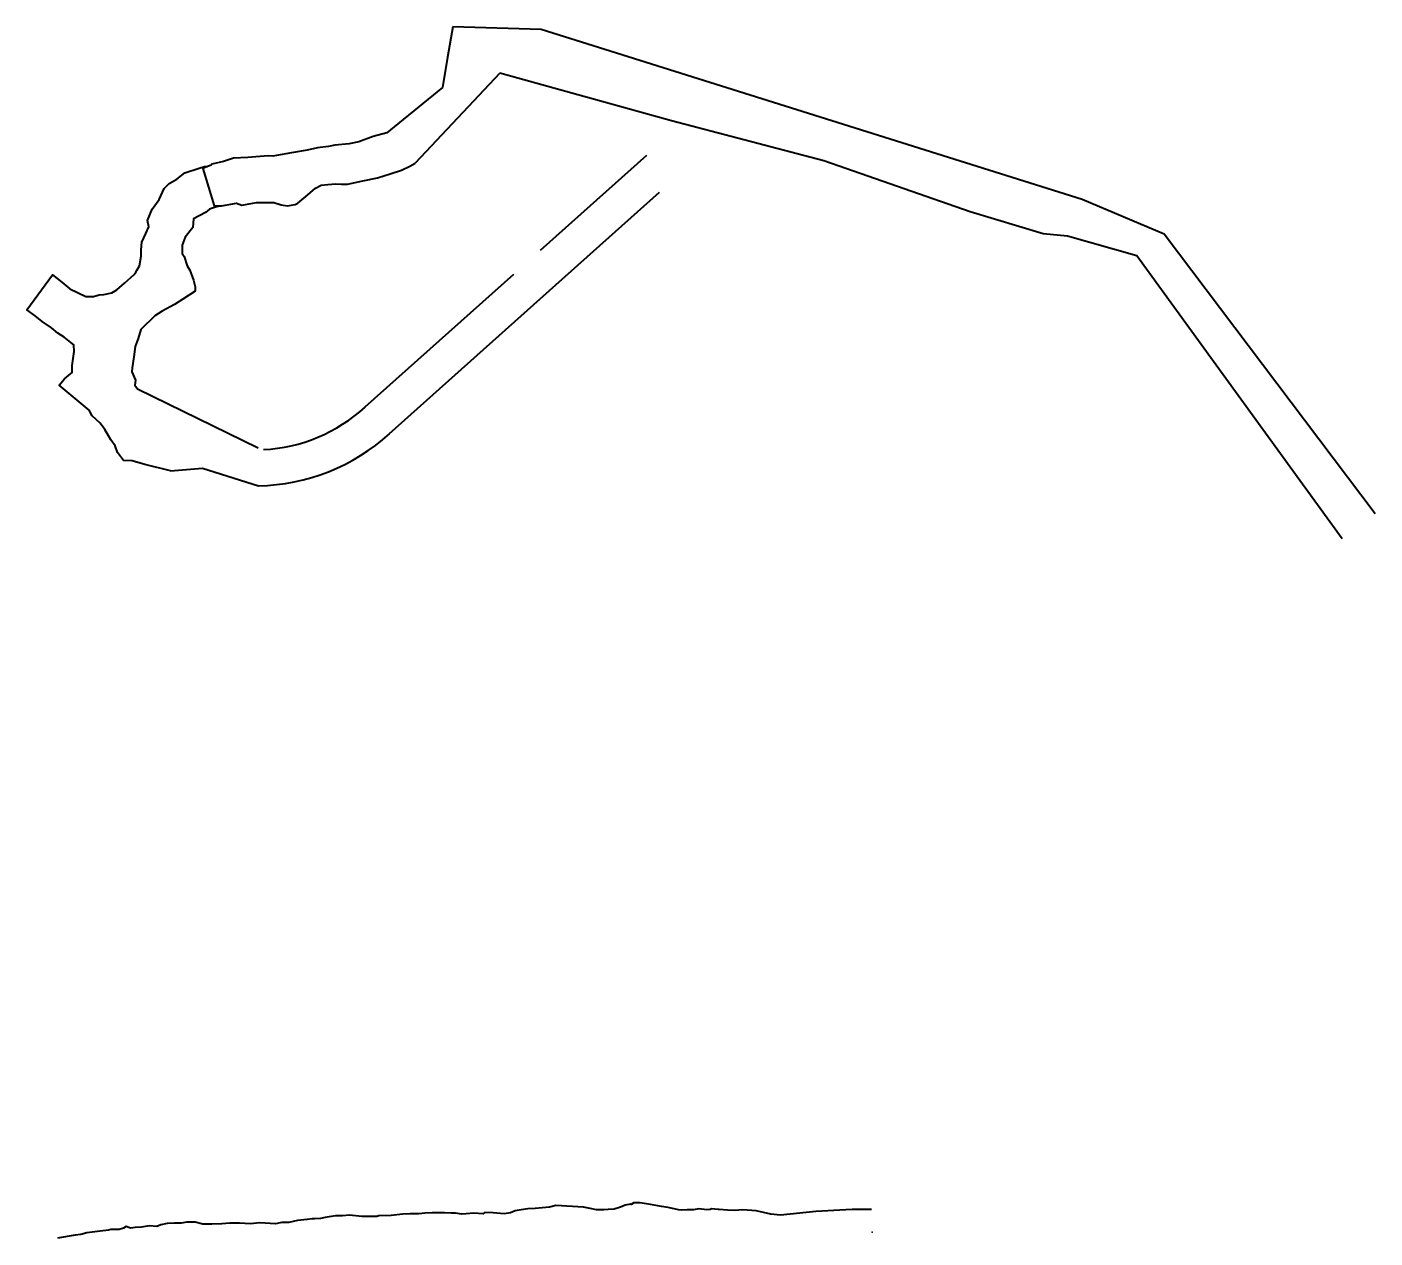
# Model space of a CAD drawing. Extents: x 473608 to 473924, y 4521026 to 4521381.
# Drawn here: x 473774.6 to 473924.2, y 4521246.5 to 4521380.9 of the extents above; entities that cross this region are included whole.
import ezdxf

# ---------------------------------------------------------------- set-up
doc = ezdxf.new("R2010")
doc.units = 0
doc.layers.add('GBR OFF SİDEWALLS', color=1, linetype='Continuous', lineweight=40)
doc.layers.add('INIT_COORD', color=3, linetype='Continuous')

msp = doc.modelspace()

# ---------------------------------------------------------------- linework, layer by layer
at = {"layer": 'GBR OFF SİDEWALLS', "lineweight": 40}
for p, q in [((473821.85, 4521380.88), (473821.28, 4521377.53)), ((473821.28, 4521377.53), (473820.7, 4521374.17)), ((473827.08, 4521375.74), (473817.66, 4521365.75)), ((473820.7, 4521374.17), (473815.35, 4521369.8)), ((473831.6, 4521356.13), (473843.36, 4521366.64)), ((473814.8, 4521335.74), (473844.78, 4521362.55)), ((473812.13, 4521338.72), (473828.61, 4521353.45)), ((473790.55, 4521331.64), (473794.08, 4521331.92)), ((473794.08, 4521331.92), (473800.29, 4521329.98))]:
    msp.add_line(p, q, dxfattribs=at)
for points in [[(473924.16, 4521326.86), (473900.78, 4521357.89), (473891.67, 4521361.75), (473838.72, 4521378.37), (473831.66, 4521380.59), (473821.85, 4521380.88)], [(473920.53, 4521324.08), (473897.73, 4521355.5), (473890.03, 4521357.66), (473887.33, 4521357.93), (473879.23, 4521360.36), (473863.02, 4521366.02), (473846.13, 4521370.48), (473827.08, 4521375.74)], [(473815.35, 4521369.8), (473814.53, 4521369.13), (473813.01, 4521368.71), (473811.43, 4521368.12), (473810.35, 4521367.93), (473808.75, 4521367.75), (473808.05, 4521367.63)], [(473801.88, 4521366.54), (473801.38, 4521366.59), (473799.1, 4521366.38), (473797.51, 4521366.31), (473796.42, 4521365.97), (473795.13, 4521365.64), (473795.05, 4521365.55), (473794.28, 4521365.25), (473794.12, 4521365.19), (473795.39, 4521361.05), (473795.89, 4521361.05), (473796.2, 4521361.05), (473797.84, 4521361.32), (473798.44, 4521361.12), (473800.06, 4521361.42), (473801.99, 4521361.42), (473802.8, 4521361.15), (473803.53, 4521361.04), (473804.38, 4521361.18), (473804.65, 4521361.33), (473805.76, 4521362.26), (473806.62, 4521362.99), (473807.26, 4521363.33)], [(473808.05, 4521367.63), (473806.83, 4521367.48), (473805.71, 4521367.21), (473803.96, 4521366.91), (473802.3, 4521366.62), (473801.88, 4521366.54)], [(473790.55, 4521331.64), (473787.67, 4521332.33), (473786.29, 4521332.74), (473785.31, 4521332.8), (473784.65, 4521333.68), (473784.38, 4521334.4), (473783.93, 4521335.08), (473783.25, 4521336.24), (473782.74, 4521336.93), (473781.86, 4521337.75), (473781.52, 4521338.38), (473778.2, 4521341.15), (473778.79, 4521341.83), (473779.46, 4521342.41), (473779.61, 4521342.55), (473779.63, 4521343.31), (473779.84, 4521344.88), (473779.83, 4521345.6), (473779.48, 4521345.88), (473778.74, 4521346.46), (473778.02, 4521346.91), (473777.33, 4521347.51), (473776.31, 4521348.2), (473775.52, 4521348.82), (473774.61, 4521349.48), (473777.44, 4521353.38), (473778.48, 4521352.55), (473779.37, 4521351.83), (473781.14, 4521350.98), (473781.98, 4521350.98), (473782.64, 4521351.16), (473783.15, 4521351.21), (473784.02, 4521351.39), (473784.57, 4521351.73), (473785.43, 4521352.45), (473786.49, 4521353.43), (473786.69, 4521353.66), (473786.85, 4521353.92), (473787.08, 4521354.36), (473787.28, 4521355.45), (473787.28, 4521356.17), (473787.34, 4521356.99), (473787.81, 4521357.98), (473788.12, 4521358.72), (473787.99, 4521359.42), (473788.52, 4521360.67), (473789.28, 4521361.74), (473789.83, 4521362.95), (473790.37, 4521363.5), (473791.22, 4521364.01), (473792.14, 4521364.71), (473793.73, 4521365.23), (473794.29, 4521365.4), (473794.64, 4521365.39), (473794.28, 4521365.25), (473794.12, 4521365.19), (473795.39, 4521361.05), (473795.89, 4521361.05), (473796.15, 4521361.05)], [(473809.47, 4521363.43), (473810.16, 4521363.43), (473811.87, 4521363.8), (473813.49, 4521364.13), (473814.9, 4521364.59), (473816.15, 4521365), (473817.1, 4521365.45), (473817.66, 4521365.75)], [(473807.26, 4521363.33), (473808, 4521363.41), (473808.89, 4521363.49), (473809.47, 4521363.43)], [(473796.15, 4521361.05), (473795.53, 4521360.88), (473794.85, 4521360.67), (473794.4, 4521360.31), (473793.09, 4521359.58), (473793, 4521358.63), (473792.16, 4521357.57), (473791.82, 4521356.67), (473791.82, 4521355.74), (473792.06, 4521355.43), (473792.38, 4521354.39), (473792.68, 4521353.91), (473793.1, 4521352.79), (473793.29, 4521352.06), (473793.28, 4521351.56), (473791.9, 4521350.67), (473790.99, 4521350.09), (473789.6, 4521349.35), (473788.78, 4521348.84), (473787.26, 4521347.3), (473786.95, 4521346.31), (473786.63, 4521345.43), (473786.46, 4521344.27), (473786.28, 4521343.07), (473786.24, 4521342.62), (473786.66, 4521341.68), (473786.57, 4521341.15), (473786.88, 4521340.74)], [(473786.88, 4521340.74), (473800.27, 4521334.18)], [(473868.29, 4521249.69), (473866.17, 4521249.71), (473865.45, 4521249.66), (473862.13, 4521249.46), (473858.21, 4521249.06), (473857.12, 4521249.18), (473855.5, 4521249.54), (473854.02, 4521249.65), (473853.13, 4521249.57), (473852.33, 4521249.61), (473851.41, 4521249.69), (473851.28, 4521249.7), (473850.55, 4521249.76), (473850.4, 4521249.68), (473850.03, 4521249.66), (473849.14, 4521249.75), (473848.57, 4521249.67), (473847.86, 4521249.64), (473847.18, 4521249.62), (473846.9, 4521249.64), (473845.76, 4521249.93), (473845.02, 4521250.02), (473843.77, 4521250.24), (473842.62, 4521250.42), (473841.92, 4521250.42), (473841.64, 4521250.26), (473841.57, 4521250.27), (473840.99, 4521250.18), (473840.45, 4521249.97), (473839.75, 4521249.72), (473839.08, 4521249.69), (473838.6, 4521249.65), (473837.79, 4521249.67), (473837.09, 4521249.79), (473836.36, 4521249.96), (473833.29, 4521250.12), (473832.57, 4521249.96), (473831.76, 4521249.89), (473831, 4521249.79), (473830.16, 4521249.78), (473829.43, 4521249.65), (473828.77, 4521249.56), (473828.27, 4521249.34), (473827.54, 4521249.21), (473826.34, 4521249.32), (473825.39, 4521249.35), (473825.17, 4521249.23), (473824.17, 4521249.3), (473823.34, 4521249.2), (473822.82, 4521249.18), (473822.15, 4521249.27), (473821.66, 4521249.28), (473820.92, 4521249.31), (473820.16, 4521249.32), (473819.55, 4521249.34), (473818.74, 4521249.3), (473818.09, 4521249.23), (473817.11, 4521249.22), (473816.32, 4521249.16), (473815.03, 4521249.04), (473813.66, 4521248.99), (473813.42, 4521248.93), (473812.59, 4521248.91), (473811.77, 4521248.92), (473810.39, 4521249.05), (473809.62, 4521248.98), (473808.83, 4521248.98), (473807.71, 4521248.82), (473807.16, 4521248.68), (473806.56, 4521248.65), (473806.24, 4521248.66), (473805.69, 4521248.6), (473804.61, 4521248.49), (473803.68, 4521248.24), (473802.87, 4521248.25), (473802.19, 4521248.12), (473800.45, 4521248.21), (473799.36, 4521248.12), (473798.2, 4521248.19), (473797.11, 4521248.17), (473796.23, 4521248.11), (473795.12, 4521248.08), (473794.12, 4521248.08), (473793.27, 4521248.29), (473792.33, 4521248.29), (473791.71, 4521248.17), (473790.97, 4521248.19), (473790.17, 4521248.15), (473789.47, 4521247.99), (473789.01, 4521247.79), (473788.21, 4521247.87), (473787.31, 4521247.73), (473786.63, 4521247.7), (473786.08, 4521247.62), (473785.62, 4521247.82), (473785.31, 4521247.61), (473784.83, 4521247.48), (473783.9, 4521247.47), (473783.65, 4521247.41), (473782.74, 4521247.29), (473781.84, 4521247.16), (473781.26, 4521247.09), (473780.59, 4521246.92), (473779.95, 4521246.86)], [(473779.95, 4521246.86), (473777.99, 4521246.53)]]:
    msp.add_lwpolyline(points, dxfattribs=at)
for radius, start in [(18, 272.7875), (22, 270.8538)]:
    msp.add_arc((473799.96, 4521351.98), radius, start, 312.4673, dxfattribs=at)
at = {"layer": 'INIT_COORD'}
msp.add_point((473868.38, 4521247.16), dxfattribs=at)

doc.saveas('drawing.dxf')
